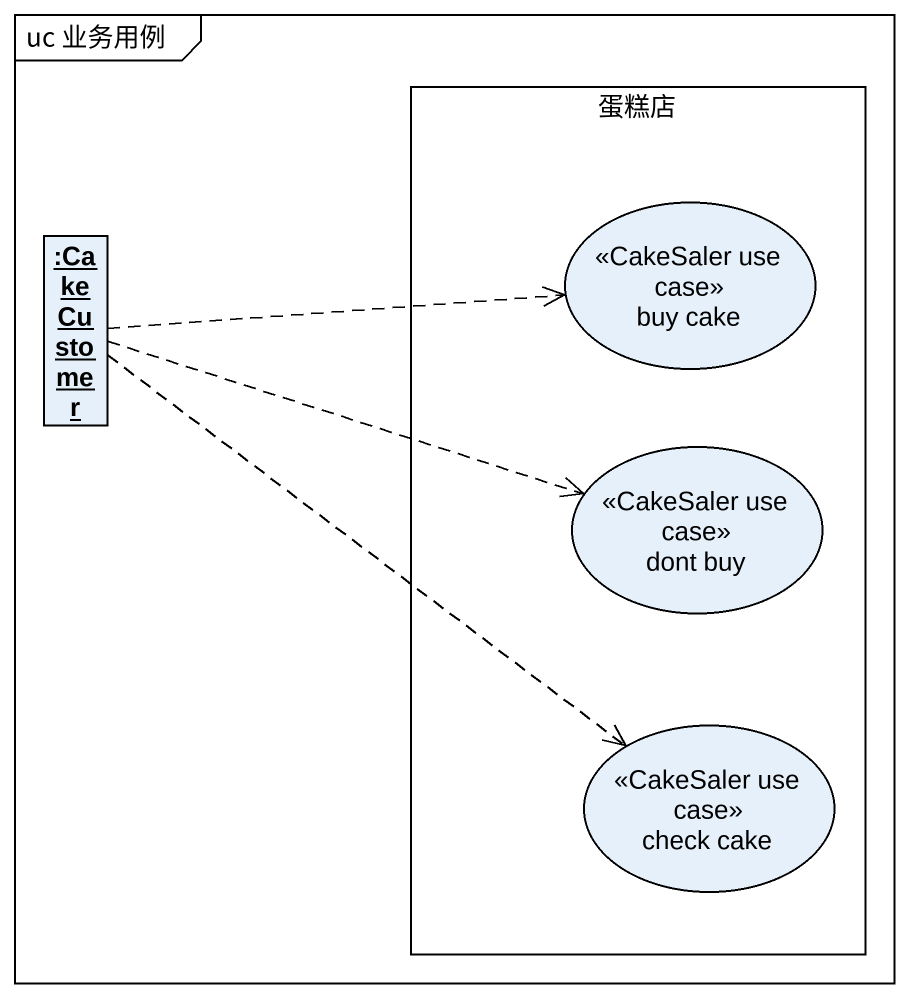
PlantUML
@startuml
mainframe uc 业务用例
allowmixing
hide circle
hide empty members
rectangle 蛋糕店 {
  usecase "buy cake" as buy_cake <<CakeSaler use case>>
  usecase "dont buy" as dont_buy <<CakeSaler use case>>
  usecase "check cake" as check_cake <<CakeSaler use case>>
}
object ":CakeCustomer" as CakeCustomer
CakeCustomer .right.> buy_cake
CakeCustomer .right.> dont_buy
CakeCustomer ..> check_cake
@enduml
